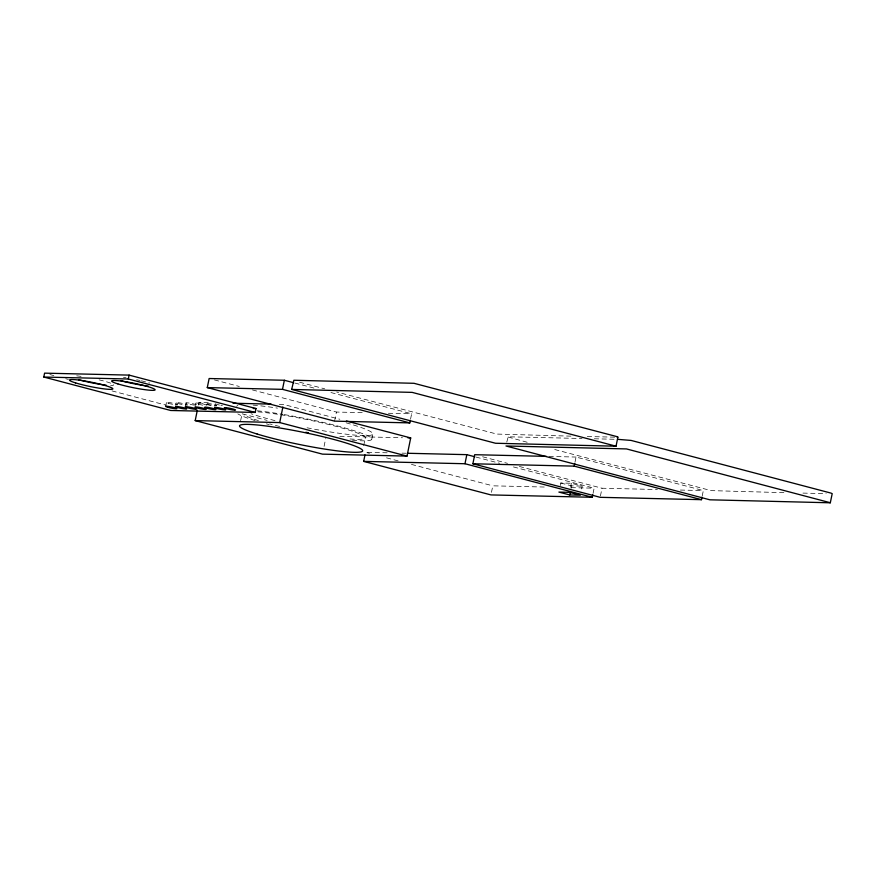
<?xml version="1.0" encoding="UTF-8"?>
<svg xmlns="http://www.w3.org/2000/svg" width="876" height="876" viewBox="0 0 876 876"><rect width="100%" height="100%" fill="white"/><g stroke="black" fill="none" stroke-linecap="round" stroke-linejoin="round"><path stroke-width="0.66" stroke-dasharray="4.38 3.29" d="M165.663 406.42L166.451 402.533M175.682 405.314L176.218 402.719M185.46 405.533L185.986 402.938M195.228 405.763L195.753 403.168M198.381 405.03L198.907 402.434L209.813 402.686M214.773 406.223L215.299 403.628M240.637 420.71L241.951 414.228M324.087 446.355L325.675 438.569M334.577 421.137L336.428 412.048L362.412 412.651M363.693 445.61L365.281 437.825M371.807 439.15L372.858 433.959M410.581 418.991L411.643 413.8L328.971 392.021M491.48 492.323L492.805 485.83L545.496 487.056M506.777 442.095L508.179 436.795L582.058 438.504M560.213 485.6L560.739 483.005L571.349 483.245L582.212 486.114L581.423 490.002M574.985 462.243L576.036 457.053L703.329 490.582L702.278 495.772M570.561 487.144L571.349 483.245M571.064 488.458L571.59 485.862L582.212 486.114M593.063 493.374L594.125 488.184L511.453 466.404M600.432 496.013L602.009 488.228L657.394 489.52M279.324 404.307L283.408 404.405L339.844 419.265M388.397 413.264L411.643 413.8M570.933 436.149L496.812 434.069L336.658 391.988M587.292 436.522L615.916 437.19M594.322 438.788L614.777 439.27M339.833 436.292L402.522 437.748M549.022 456.418L576.036 457.053M387.126 452.793L365.511 452.29L369.453 453.33M401.985 453.144L406.037 453.242M680.367 490.056L703.329 490.582M571.163 487.647L594.125 488.184M783.878 492.662L711.126 490.615L552.296 448.884M802.963 493.1L826.145 493.637M299.625 382.232L324.755 388.856M527.166 442.26L507.861 436.971M294.851 383.031L315.842 388.561M214.379 379.899L239.312 386.469M252.441 389.93L336.428 412.048M482.588 456.768L507.522 463.338M519.337 466.448L602.009 488.228M476.018 457.075L499.638 463.295M560.739 483.005L571.59 485.862M198.907 402.434L213.339 406.234M242.214 413.844L267.147 420.414M386.513 457.83L398.317 460.94M411.446 464.4L492.805 485.83M49.877 374.545L53.841 375.585M65.744 378.717L68.394 379.418M112.018 390.915L166.221 405.194M123.494 377.381A22.185 2.245 11.5 0 1 126.056 377.775M136.667 379.757A22.185 2.245 11.5 0 1 140.018 380.502M141.364 380.819A22.185 2.245 11.5 0 1 149.708 383.053M99.119 379.834A22.185 2.245 11.5 0 1 110.65 385.473M76.705 375.848A22.185 2.245 11.5 0 1 81.249 376.406M202.816 405.172A5.771 0.58 11.5 0 1 195.939 403.354A5.771 0.58 11.5 0 1 200.002 403.453A5.771 0.58 11.5 0 1 206.889 405.27M194.417 405.161A5.771 0.58 11.5 0 1 186.303 403.212A5.771 0.58 11.5 0 1 190.716 403.31A5.771 0.58 11.5 0 1 197.286 405.227M222.362 405.632A5.771 0.58 11.5 0 1 220.894 405.347M219.427 405.03A5.771 0.58 11.5 0 1 216.022 404.066M353.411 424.959A69.434 7.019 11.5 0 1 367.657 435.58A69.434 7.019 11.5 0 1 305.385 427.455M274.998 420.622A69.434 7.019 11.5 0 1 250.996 413.735M236.75 406.42A69.434 7.019 11.5 0 1 237.911 405.402M253.12 405.128A69.434 7.019 11.5 0 1 277.495 408.128M346.13 422.812A69.434 7.019 11.5 0 1 351.101 424.258M284.174 414.578A69.434 7.019 11.5 0 1 362.346 433.532A69.434 7.019 11.5 0 1 351.385 440.08M269.129 424.575A69.434 7.019 11.5 0 1 266.392 423.842M255.146 420.6A69.434 7.019 11.5 0 1 237.834 413.888M257.27 410.789A69.434 7.019 11.5 0 1 282.871 414.359M280.78 414.742A62.776 6.34 11.5 0 1 355.251 432.207A62.776 6.34 11.5 0 1 346.819 438.668M279.63 426.481A62.776 6.34 11.5 0 1 269.731 423.918M258.431 420.633A62.776 6.34 11.5 0 1 244.152 414.994M257.905 411.829A62.776 6.34 11.5 0 1 279.532 414.556M177.828 403.464A5.771 0.58 11.5 0 0 187.311 405.117A5.771 0.58 11.5 0 0 180.456 403.004A5.771 0.58 11.5 0 0 177.828 403.464M168.334 403.321A5.771 0.58 11.5 0 0 177.631 404.865A5.771 0.58 11.5 0 0 170.316 402.708A5.771 0.58 11.5 0 0 168.334 403.321M207.141 404.143A5.771 0.58 11.5 0 0 216.624 405.796A5.771 0.58 11.5 0 0 209.769 403.683A5.771 0.58 11.5 0 0 207.141 404.143"/><path stroke-width="1.31" d="M43.8 377.041L44.588 373.143L129.101 375.114L256.022 408.555L255.223 412.443L170.721 410.483L43.8 377.041L128.301 379.001L255.223 412.443M128.301 379.001L129.101 375.114M346.403 420.995L410.702 437.934L407.011 456.1L322.499 454.14L195.206 420.6L197.319 410.22M410.318 420.294L409.793 422.889L334.577 421.137L207.284 387.597L209.134 378.52L284.35 380.261L293.537 382.681M207.284 387.597L282.499 389.349L284.35 380.261M195.206 420.6L279.718 422.571L282.882 407.001M291.664 389.437L293.865 380.25L414.03 383.305L616.649 436.544L617.887 437.113L616.036 446.202L495.531 443.256L291.664 389.437L412.18 392.382L616.036 446.202M592.8 494.677L592.275 497.272L490.954 494.918L363.66 461.378L364.985 454.885M363.66 461.378L464.981 463.733L466.831 454.655L474.704 456.725M702.015 497.075L701.479 499.67L600.159 497.316L472.876 463.776L474.715 454.699L546.317 456.363M472.876 463.776L574.185 466.131L574.722 463.535M569.75 494.951L580.361 495.192L569.51 492.334L558.888 492.082L569.75 494.951L570.276 492.356M830.349 502.747L626.493 448.928L505.978 445.983L709.845 499.802L830.306 502.791L832.2 493.659L830.963 493.089L631.125 440.431L617.503 439.325M617.843 437.168L617.284 437.223M232.983 403.223L271.144 404.121M253.295 408.49L256.022 408.555M407.975 437.869L410.702 437.934M407.395 453.264L466.831 454.655M282.499 389.349L409.793 422.889M574.185 466.131L701.479 499.67M464.981 463.733L592.275 497.272M279.718 422.571L407.011 456.1M148.351 386.119A22.185 2.245 11.5 0 1 120.768 380.633M106.106 385.133A22.185 2.245 11.5 0 1 78.511 379.647M308.483 432.788A62.776 6.34 11.5 0 1 305.801 432.262M117.855 383.896A22.185 2.245 11.5 0 0 154.329 390.247A22.185 2.245 11.5 0 0 127.973 382.111A22.185 2.245 11.5 0 0 117.855 383.896M75.61 382.911A22.185 2.245 11.5 0 0 112.073 389.272A22.185 2.245 11.5 0 0 85.717 381.137A22.185 2.245 11.5 0 0 75.61 382.911M196.574 407.811A5.771 0.58 11.5 0 0 206.068 409.464A5.771 0.58 11.5 0 0 199.213 407.351A5.771 0.58 11.5 0 0 196.574 407.811M186.807 407.581A5.771 0.58 11.5 0 0 196.29 409.234A5.771 0.58 11.5 0 0 189.435 407.121A5.771 0.58 11.5 0 0 186.807 407.581M177.04 407.351A5.771 0.58 11.5 0 0 186.522 409.004A5.771 0.58 11.5 0 0 179.668 406.891A5.771 0.58 11.5 0 0 177.04 407.351M167.546 407.209A5.771 0.58 11.5 0 0 176.843 408.764A5.771 0.58 11.5 0 0 169.528 406.606A5.771 0.58 11.5 0 0 167.546 407.209M206.353 408.041A5.771 0.58 11.5 0 0 215.835 409.683A5.771 0.58 11.5 0 0 208.981 407.57A5.771 0.58 11.5 0 0 206.353 408.041M216.12 408.26A5.771 0.58 11.5 0 0 225.603 409.913A5.771 0.58 11.5 0 0 218.748 407.8A5.771 0.58 11.5 0 0 216.12 408.26M225.888 408.49A5.771 0.58 11.5 0 0 235.37 410.143A5.771 0.58 11.5 0 0 228.516 408.03A5.771 0.58 11.5 0 0 225.888 408.49M257.161 434.036A62.776 6.34 11.5 0 0 360.386 452.027A62.776 6.34 11.5 0 0 285.784 428.999A62.776 6.34 11.5 0 0 257.161 434.036"/></g></svg>
